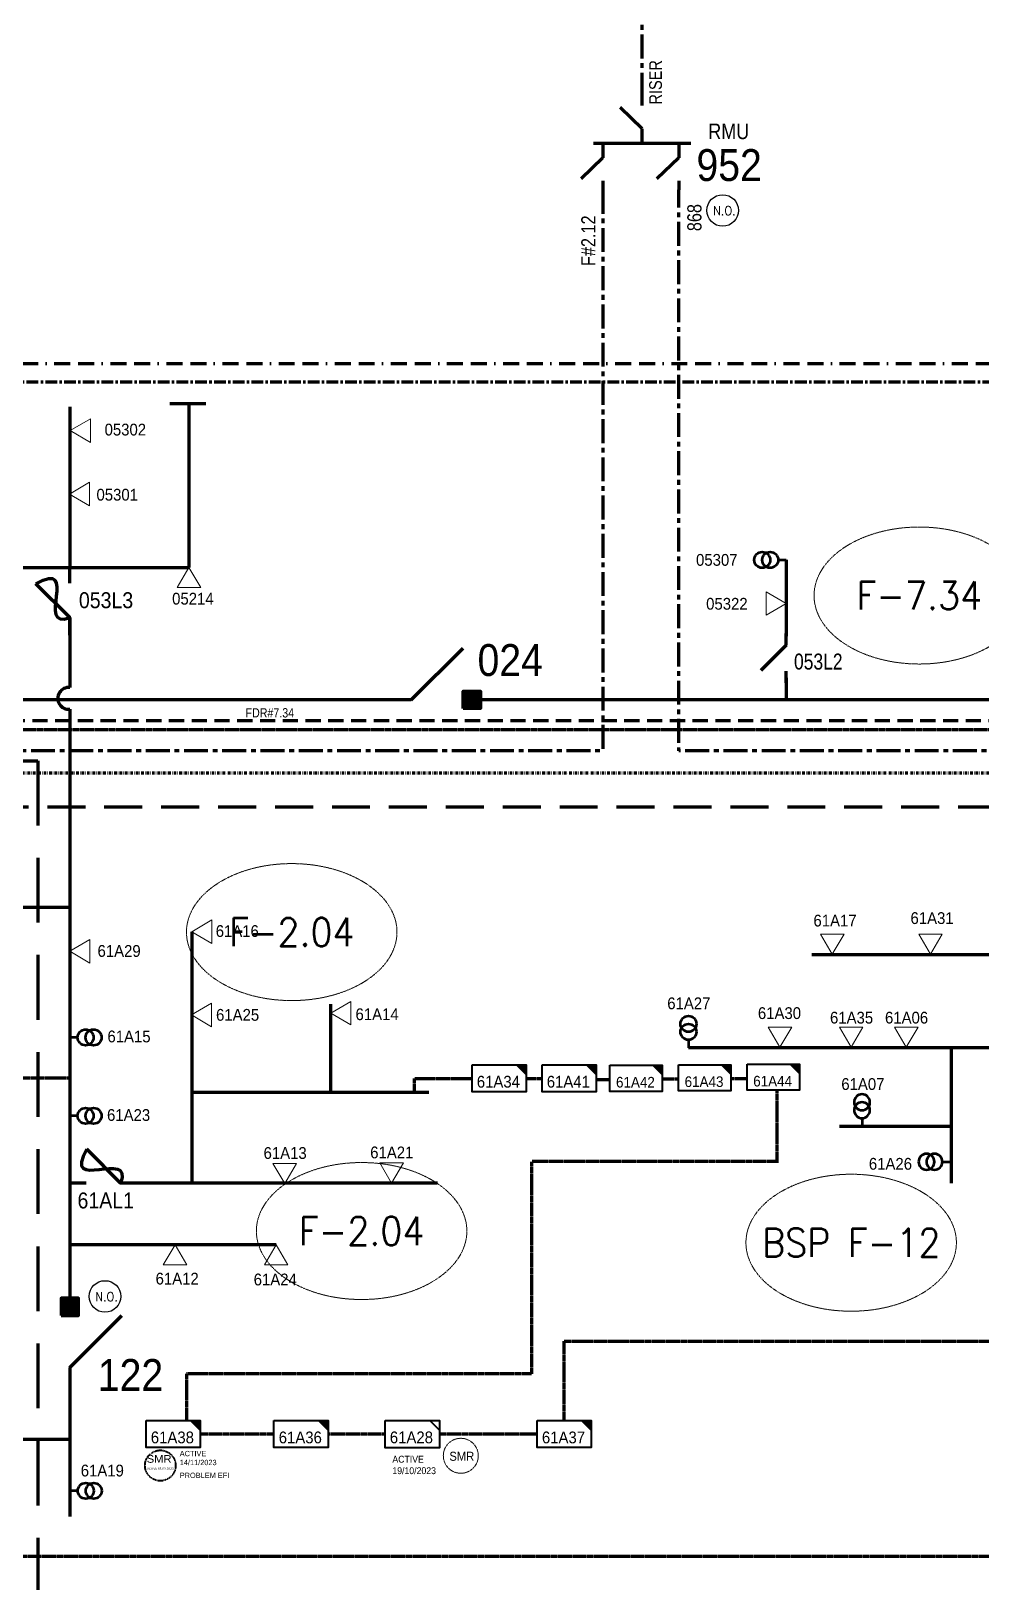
# Model space of a CAD drawing. Header units: metres. Extents: x 65984 to 144644, y -19036 to 23726.
# Drawn here: x 116223 to 116521.1, y 20931.9 to 21418.8 of the extents above; entities that cross this region are included whole.
import ezdxf
from ezdxf.enums import TextEntityAlignment as Align

# ---------------------------------------------------------------- set-up
doc = ezdxf.new("R2010")
doc.units = ezdxf.units.M
doc.header["$MEASUREMENT"] = 0
for name, pattern in [('( Border )', [1.75, 0.5, -0.25, 0.5, -0.25, 0, -0.25]), ('( Center )', [2, 1.25, -0.25, 0.25, -0.25]), ('DGN Style 3', [0.013877, 0, -0.013877]), ('DGN Style 4', [1.6, 0.8, -0.4, 0, -0.4]), ('HIDDEN2', [2381.25, 1587.5, -793.75])]:
    doc.linetypes.add(name, pattern=pattern)
doc.layers.get('0').update_dxf_attribs({"color": 95, "lineweight": 40})
for name, color, linetype, lineweight in [('ABS', 7, 'Continuous', 40), ('ABS NUMBER', 112, 'Continuous', 30), ('d_eos', 111, 'Continuous', 40), ('d_eos no', 121, 'Continuous', 40), ('d_fco', 5, 'Continuous', 40), ('d_fco text', 95, 'Continuous', 40), ('d_oh branch', 94, 'Continuous', 40), ('d_switch', 95, 'Continuous', 40), ('d_tf', 1, 'Continuous', 40), ('d_tf no', 6, 'Continuous', 40), ('d_tf_200', 1, 'Continuous', 40), ('d_ug cable', 95, 'Continuous', 40), ('d_ug main line', 95, 'Continuous', 40), ('d_ug tf', 1, 'Continuous', 40), ('d_unit sub', 7, 'Continuous', 40), ('FDR  1  16', 234, 'Continuous', 40), ('fedr no', 95, 'Continuous', 40), ('Level 37', 7, 'Continuous', 0), ('O H MAIN FEEDER', 4, 'Continuous', 100), ('SW N O', 114, 'Continuous', 30)]:
    doc.layers.add(name, color=color, linetype=linetype, lineweight=lineweight)
doc.styles.add('NASKHF', font='naskhf.shx', dxfattribs={"height": 8})
doc.styles.get("Standard").update_dxf_attribs({"font": 'txt.shx'})
doc.styles.add('Style-Arial', font='arial.ttf')
doc.styles.add('Style-ENGINEERING', font='ENGINEERING.shx')
doc.styles.add('Style-msdefault', font='msdefault.shx')
doc.styles.add('Style-STANDARD', font='STANDARD.shx')

# ---------------------------------------------------------------- blocks, each defined once
blk = doc.blocks.new('TFU_10')
at = {"layer": 'd_tf_200', "color": 174, "linetype": 'Continuous', "lineweight": 53}
blk.add_line((0, 10), (0, 0), dxfattribs=at)
for centre in [(0, 30), (0, 20)]:
    blk.add_circle(centre, 10, dxfattribs=at)
blk = doc.blocks.new('TF_8')
at = {"color": 0, "linetype": 'ByBlock', "lineweight": -2}
blk.add_line((6.3, 4.95), (9.9, 1.35), dxfattribs=at)
blk.add_3dface([(-10.1, 4.95), (9.9, 4.95), (9.9, -5.05), (-10.1, -5.05)], dxfattribs=at)
blk = doc.blocks.new('TFU_23')
at = {"layer": 'd_tf_200', "color": 6, "linetype": 'Continuous', "lineweight": 53}
blk.add_line((0, 10), (0, 0), dxfattribs=at)
for centre in [(0, 30), (0, 20)]:
    blk.add_circle(centre, 10, dxfattribs=at)
blk = doc.blocks.new('ABS2_1_1')
at = {"color": 0, "linetype": 'ByBlock', "lineweight": -2, "ltscale": 500}
for q in [(-29900, 43500), (0, 0)]:
    blk.add_line((0, 13600), q, dxfattribs=at)
at = {"color": 0, "linetype": 'ByBlock', "lineweight": -2, "ltscale": 500, "flags": 128}
for points in [[(5000, 43600), (-5000, 43600), (-5000, 53600), (5000, 53600)], [(3791, 49653), (3791, 49653), (3791, 49653)]]:
    blk.add_lwpolyline(points, close=True, dxfattribs=at)
at = {"color": 0, "linetype": 'ByBlock', "lineweight": -2, "ltscale": 500}
for points in [[(5000, 43600), (-5000, 43600), (5000, 53600), (-5000, 53600)], [(3791, 49653), (3791, 49653), (3791, 49653)]]:
    blk.add_solid(points, dxfattribs=at)
blk = doc.blocks.new('TFU_43')
at = {"layer": 'd_tf_200', "color": 121, "linetype": 'Continuous', "lineweight": 53}
blk.add_line((0, 10), (0, 0), dxfattribs=at)
for centre in [(0, 30), (0, 20)]:
    blk.add_circle(centre, 10, dxfattribs=at)
blk = doc.blocks.new('*U787')
at = {"layer": 'd_fco', "color": 121, "linetype": 'Continuous', "lineweight": 100}
for p, q in [((-8.34, 8.15), (-15.75, 8.15)), ((-8.34, 8.15), (7.94, -8.13)), ((15.74, 8.15), (8.33, 8.15))]:
    blk.add_line(p, q, dxfattribs=at)
blk = doc.blocks.new('exist.us-1000kva')
at = {"color": 0, "linetype": 'ByBlock', "lineweight": -2, "flags": 128}
blk.add_lwpolyline([(40, 12.9), (32.8, 20), (40, 20)], close=True, dxfattribs=at)
at = {"color": 0, "linetype": 'ByBlock', "lineweight": -2, "extrusion": (0, 0, -1)}
blk.add_solid([(-40, 12.9), (-32.8, 20), (-40, 20)], dxfattribs=at)
at = {"color": 0, "linetype": 'ByBlock', "lineweight": -2, "xscale": 2, "yscale": 2}
blk.add_blockref('TF_8', (20.2, 10.1), dxfattribs=at)
blk = doc.blocks.new('*U775')
at = {"layer": 'd_fco', "color": 6, "linetype": 'Continuous', "lineweight": 100}
blk.add_line((-4.6, 4.21), (-10.13, 4.21), dxfattribs=at)
at = {"layer": 'd_fco', "color": 6, "linetype": 'Continuous', "lineweight": 100, "flags": 128}
blk.add_lwpolyline([(13.02, 4.21), (7.07, 4.21), (-4.4, -7.26)], dxfattribs=at)
at = {"layer": 'd_fco', "color": 6, "linetype": 'Continuous', "lineweight": 100}
blk.add_open_spline([(-4.4, -7.26), (-13, 7.69), (11.58, -7.67), (7.07, 4.21)], degree=3, dxfattribs=at)
blk = doc.blocks.new('*U892')
at = {"layer": 'SW N O', "color": 3}
blk.add_circle((0, 0), 16.8, dxfattribs=at)
at = {"layer": 'SW N O', "color": 3, "style": 'Style-STANDARD'}
blk.add_text('N.O.', height=9.6, dxfattribs=at).set_placement((1.7, -0.2), align=Align.MIDDLE_CENTER)
blk = doc.blocks.new('TRA1_90')
at = {"layer": 'd_tf', "color": 6, "linetype": 'Continuous', "lineweight": 0, "ltscale": 0.00031041, "flags": 128}
blk.add_lwpolyline([(10, -17), (0, 0), (-10, -17)], close=True, dxfattribs=at)
blk = doc.blocks.new('TRA1_89')
at = {"layer": 'd_tf', "color": 6, "linetype": 'Continuous', "lineweight": 0, "ltscale": 0.00031041, "xscale": 1.000046566207833, "yscale": 1.000046566207833, "zscale": 1.000046566207833, "rotation": 180}
blk.add_blockref('TRA1_90', (0, 0), dxfattribs=at)
blk = doc.blocks.new('TRA1_92')
at = {"layer": 'd_tf', "color": 174, "linetype": 'Continuous', "lineweight": 0, "ltscale": 0.00031041, "flags": 128}
blk.add_lwpolyline([(10.1, -17), (0.1, 0), (-9.9, -17)], close=True, dxfattribs=at)
blk = doc.blocks.new('TRA1_91')
at = {"layer": 'd_tf', "color": 174, "linetype": 'Continuous', "lineweight": 0, "ltscale": 0.00031041, "xscale": 1.000046566207833, "yscale": 1.000046566207833, "zscale": 1.000046566207833, "rotation": 180}
blk.add_blockref('TRA1_92', (0, 0), dxfattribs=at)
blk = doc.blocks.new('TRA1_226')
at = {"layer": 'd_tf', "color": 6, "linetype": 'Continuous', "lineweight": 0, "ltscale": 0.00031041, "extrusion": (0, 0, -1), "flags": 128}
blk.add_lwpolyline([(-10, -17), (0, 0), (10, -17)], close=True, dxfattribs=at)
blk = doc.blocks.new('TRA1_225')
at = {"layer": 'd_tf', "color": 6, "linetype": 'Continuous', "lineweight": 0, "ltscale": 0.00031041, "xscale": 1.000046566207833, "yscale": 1.000046566207833, "zscale": 1.000046566207833, "rotation": 180}
blk.add_blockref('TRA1_226', (0, 0), dxfattribs=at)
blk = doc.blocks.new('TRA1_230')
at = {"layer": 'd_tf', "color": 6, "linetype": 'Continuous', "lineweight": 0, "ltscale": 0.00031041, "flags": 128}
blk.add_lwpolyline([(10, -17), (0, 0), (-10, -17)], close=True, dxfattribs=at)
blk = doc.blocks.new('TRA1_229')
at = {"layer": 'd_tf', "color": 6, "linetype": 'Continuous', "lineweight": 0, "ltscale": 0.00031041, "xscale": 1.000046566207833, "yscale": 1.000046566207833, "zscale": 1.000046566207833, "rotation": 180}
blk.add_blockref('TRA1_230', (0, 0), dxfattribs=at)
blk = doc.blocks.new('TRA1_204')
at = {"layer": 'd_tf', "color": 121, "linetype": 'Continuous', "lineweight": 0, "ltscale": 0.00031041, "flags": 128}
blk.add_lwpolyline([(10, -17), (0, 0), (-10, -17)], close=True, dxfattribs=at)
blk = doc.blocks.new('TRA1_203')
at = {"layer": 'd_tf', "color": 121, "linetype": 'Continuous', "lineweight": 0, "ltscale": 0.00031041, "xscale": 1.000046566207833, "yscale": 1.000046566207833, "zscale": 1.000046566207833, "rotation": 180}
blk.add_blockref('TRA1_204', (0, 0), dxfattribs=at)
blk = doc.blocks.new('*U3828')
at = {"color": 2, "linetype": 'DGN Style 3'}
blk.add_circle((0, 0), 40.1, dxfattribs=at)
at = {"color": 1, "style": 'Style-ENGINEERING', "width": 1.09375}
blk.add_text('SMR', height=20.04, dxfattribs=at).set_placement((29.5, 7.3), align=Align.RIGHT)
at = {"color": 7, "true_color": 0xffffff, "insert": (-35.1, -5.1), "char_height": 5.833, "width": 324.554, "attachment_point": 1}
blk.add_mtext('\\fCalibri|b0|i0|c178178|p39;ACTIVE 18.09.2023\\P', dxfattribs=at)

msp = doc.modelspace()

# ---------------------------------------------------------------- linework, layer by layer
at = {"layer": 'd_eos', "color": 7, "linetype": 'Continuous', "lineweight": 211, "ltscale": 0.625574}
for p, q in [((116414.75, 21395.4), (116414.75, 21398.17)), ((116414.75, 21388.1), (116407.89, 21394.76)), ((116414.75, 21383.55), (116414.75, 21388.1)), ((116399.45, 21383.55), (116430.05, 21383.55)), ((116402.45, 21383.55), (116402.45, 21378.99)), ((116426.26, 21383.55), (116426.26, 21378.99)), ((116402.45, 21378.99), (116395.59, 21372.33)), ((116426.25, 21378.99), (116419.39, 21372.33)), ((116402.45, 21371.69), (116402.45, 21368.93)), ((116426.26, 21371.69), (116426.26, 21368.93))]:
    msp.add_line(p, q, dxfattribs=at)
at = {"layer": 'd_oh branch', "color": 6, "linetype": 'Continuous', "lineweight": 100}
for p, q in [((116235.18, 21300.83), (116235.18, 21250.56)), ((116277.82, 21301.71), (116266.53, 21301.71)), ((116272.54, 21301.71), (116272.54, 21250.41)), ((116152.96, 21250.41), (116272.54, 21250.41)), ((116235.18, 21234.61), (116235.18, 21212.69)), ((116235.18, 21205.86), (116235.18, 21143.77)), ((116273.42, 21136.02), (116273.42, 21057.14)), ((116316.94, 21113.29), (116316.94, 21085.64)), ((116273.42, 21085.63), (116347.83, 21085.63)), ((116350.52, 21057.14), (116253.88, 21057.14)), ((116299.9, 21037.72), (116235.18, 21037.72))]:
    msp.add_line(p, q, dxfattribs=at)
at = {"layer": 'd_oh branch', "color": 121, "linetype": 'Continuous', "lineweight": 100}
for p, q in [((116459.94, 21252.74), (116459.94, 21228.79)), ((116459.94, 21215.68), (116459.94, 21208.77))]:
    msp.add_line(p, q, dxfattribs=at)
at = {"layer": 'd_oh branch', "color": 174, "linetype": 'Continuous', "lineweight": 100}
for p, q in [((116652.66, 21128.82), (116467.96, 21128.82)), ((116529.13, 21099.59), (116429.29, 21099.59)), ((116511.68, 21099.59), (116511.68, 21057.05)), ((116511.68, 21074.85), (116476.66, 21074.85)), ((116235.18, 20976.63), (116170.67, 20976.63))]:
    msp.add_line(p, q, dxfattribs=at)
at = {"layer": 'd_oh branch', "color": 6, "linetype": 'Continuous', "lineweight": 100}
msp.add_arc((116234.84, 21209.27), 3.43, 84.3597, 275.6402, dxfattribs=at)
at = {"layer": 'd_ug cable', "color": 174, "linetype": 'DGN Style 3', "lineweight": 100}
for p, q in [((116457.09, 21063.49), (116457.11, 21086.24)), ((116380.14, 20997.28), (116380.15, 21063.87)), ((116271.93, 20982.72), (116271.93, 20997.23))]:
    msp.add_line(p, q, dxfattribs=at)
at = {"layer": 'd_ug cable', "color": 34, "linetype": 'HIDDEN2', "lineweight": 158, "ltscale": 0.003}
msp.add_lwpolyline([(113510.51, 21463.35), (113969.35, 21463.35), (113969.35, 21375.17), (114084.78, 21375.17), (114084.78, 21375.17), (115537.62, 21375.17), (115537.62, 21202.34), (117065.97, 21202.34), (117065.97, 20844.71), (117152.27, 20844.71)], dxfattribs=at)
at = {"layer": 'd_ug cable', "color": 1, "linetype": '( Border )', "lineweight": 140, "ltscale": 10, "flags": 128}
msp.add_lwpolyline([(115639.3, 21409.78), (115639.3, 21314.4), (117022.33, 21314.4)], dxfattribs=at)
at = {"layer": 'd_ug cable', "color": 98, "linetype": 'DGN Style 3', "lineweight": 100, "flags": 128}
msp.add_lwpolyline([(115070.56, 20302.1), (115070.56, 20421.55), (115070.56, 20421.55), (115070.56, 21199.49), (117041.46, 21199.49), (117041.46, 20760.33), (117244.58, 20760.33), (117244.58, 20697.56), (117268.76, 20697.56), (117268.76, 20639.66)], dxfattribs=at)
at = {"layer": 'd_ug cable', "color": 6, "linetype": 'DGN Style 3', "lineweight": 100, "flags": 128}
for points in [[(116199.74, 21064.47), (116199.74, 21090.12), (116235.18, 21090.12)], [(116343.35, 21085.63), (116343.35, 21089.91), (116361.38, 21089.91)], [(116378.36, 21089.91), (116383.34, 21089.91)], [(116400.72, 21089.66), (116404.65, 21089.66)], [(116421.46, 21089.83), (116426.18, 21089.83)], [(116442.99, 21089.99), (116447.71, 21089.99)]]:
    msp.add_lwpolyline(points, dxfattribs=at)
at = {"layer": 'd_ug cable', "color": 174, "linetype": 'DGN Style 3', "lineweight": 100, "flags": 128}
for points in [[(116457.33, 21063.87), (116380.15, 21063.87)], [(116390.31, 20982.57), (116390.31, 21007.54), (116568.62, 21007.54), (116568.62, 20985.97)], [(116380.05, 20997.26), (116271.73, 20997.26)], [(116299.24, 20978.32), (116276.07, 20978.32)], [(116334.13, 20978.32), (116316.22, 20978.32)], [(116381.82, 20978.32), (116351.2, 20978.32)]]:
    msp.add_lwpolyline(points, dxfattribs=at)
at = {"layer": 'd_ug cable', "color": 1, "linetype": 'DGN Style 3', "lineweight": 100, "flags": 128}
msp.add_lwpolyline([(114941.5, 20020.61), (114941.5, 19918.63), (115230.84, 19918.63), (115230.84, 20940), (117130.69, 20940), (117130.69, 20954.49)], dxfattribs=at)
at = {"layer": 'd_ug cable', "color": 1, "linetype": 'DGN Style 3', "lineweight": 13}
msp.add_circle((116357.86, 20971.52), 5.49, dxfattribs=at)
at = {"layer": 'd_ug main line', "color": 171, "linetype": '( Center )', "lineweight": 158, "ltscale": 2.94, "flags": 128}
msp.add_lwpolyline([(116872.1, 21308.54), (115613.31, 21308.54)], dxfattribs=at)
at = {"layer": 'd_ug main line', "color": 121, "linetype": 'HIDDEN2', "lineweight": 70, "ltscale": 0.0075}
msp.add_lwpolyline([(115103.01, 20185.04), (115103.01, 21132.96), (115103.01, 21132.96), (115103.01, 21175.28), (117037.37, 21175.28), (117037.37, 21247.99), (117101.6, 21247.99)], dxfattribs=at)
at = {"layer": 'd_ug main line', "color": 95, "linetype": 'HIDDEN2', "lineweight": 158, "ltscale": 0.012803}
msp.add_lwpolyline([(115597.43, 21189.7), (116225.19, 21189.7), (116225.19, 20915.33), (117657.88, 20915.33), (117657.88, 20950.51), (117657.88, 20950.51), (117657.88, 21086.69)], dxfattribs=at)
at = {"layer": 'd_ug tf', "color": 11, "linetype": 'DGN Style 4', "lineweight": 106, "flags": 128}
msp.add_lwpolyline([(116814.44, 21121.3), (116814.44, 21185.75), (114897.84, 21185.75), (114897.84, 20433.49), (114897.84, 20433.49), (114897.84, 20185.04)], dxfattribs=at)
at = {"layer": 'FDR  1  16', "color": 9, "linetype": '( Center )', "lineweight": 158, "ltscale": 6}
msp.add_line((116414.75, 21398.17), (116414.75, 21439.35), dxfattribs=at)
at = {"layer": 'FDR  1  16', "color": 9, "linetype": '( Center )', "lineweight": 158, "ltscale": 6, "flags": 128}
msp.add_lwpolyline([(116402.45, 21368.93), (116402.45, 21192.85), (115509.14, 21192.85)], dxfattribs=at)
at = {"layer": 'FDR  1  16', "color": 11, "linetype": '( Center )', "lineweight": 158, "ltscale": 6, "flags": 128}
msp.add_lwpolyline([(116911.16, 20864.23), (116897.97, 20864.23), (116897.97, 21192.85), (116426.26, 21192.85), (116426.26, 21368.93)], dxfattribs=at)
at = {"layer": 'fedr no', "color": 82, "linetype": 'DGN Style 3', "lineweight": 13, "true_color": 0x1dc70e}
for centre in [(116501.72, 21241.56), (116304.81, 21135.91), (116326.74, 21042.07), (116480.34, 21038.4)]:
    msp.add_ellipse(centre, major_axis=(33.02, 0), ratio=0.651175, dxfattribs=at)
at = {"layer": 'O H MAIN FEEDER', "color": 121, "lineweight": 211, "ltscale": 0.003}
for p, q in [((116336.13, 21208.77), (115967.52, 21208.77)), ((117117.66, 21208.77), (116363.57, 21208.77))]:
    msp.add_line(p, q, dxfattribs=at)
at = {"layer": 'O H MAIN FEEDER', "color": 6, "lineweight": 211, "ltscale": 0.488306}
for p, q in [((115929.93, 21143.77), (116235.18, 21143.77)), ((116235.18, 21143.77), (116235.18, 21021.01))]:
    msp.add_line(p, q, dxfattribs=at)
at = {"layer": 'O H MAIN FEEDER', "color": 174, "lineweight": 211, "ltscale": 0.488306}
msp.add_line((116235.18, 20992.86), (116235.18, 20952.43), dxfattribs=at)

# ---------------------------------------------------------------- block references
at = {"color": 1, "xscale": 0.12, "yscale": 0.12, "zscale": 0.12}
msp.add_blockref('*U3828', (116263.58, 20968.45), dxfattribs=at)
at = {"layer": 'ABS', "color": 7, "linetype": 'Continuous', "lineweight": 211, "ltscale": 0.812883, "xscale": 0.0005446322480400587, "zscale": 0.000360672857092237}
for p, yscale, rotation in [((116334.89, 21208.77), 0.0005446322480400587, 269.9999999999997), ((116235.18, 20991.82), -0.0005446322480400591, 180.0000068769633)]:
    msp.add_blockref('ABS2_1_1', p, dxfattribs=dict(at, yscale=yscale, rotation=rotation))
at = {"layer": 'd_fco', "color": 6, "linetype": 'Continuous', "lineweight": 100, "xscale": 0.9267218612652155, "yscale": 0.9267218612652155, "zscale": 0.9267218612652155, "rotation": 270.0000000006}
msp.add_blockref('*U775', (116231.27, 21241.17), dxfattribs=at)
at = {"layer": 'd_fco', "color": 121, "linetype": 'Continuous', "lineweight": 100, "xscale": 0.4899999999999999, "yscale": 0.4899999999999999, "zscale": 0.4899999999999999, "rotation": 270}
msp.add_blockref('*U787', (116455.95, 21221.91), dxfattribs=at)
at = {"layer": 'd_fco', "color": 6, "linetype": 'Continuous', "lineweight": 100, "extrusion": (0, 0, -1), "xscale": 0.9267218612652155, "yscale": 0.9267218612652155, "zscale": 0.9267218612652155, "rotation": 180.0000000006}
msp.add_blockref('*U775', (-116244.57, 21061.04), dxfattribs=at)
at = {"layer": 'd_tf', "color": 6, "linetype": 'Continuous', "lineweight": 0, "ltscale": 0.00031041, "extrusion": (0, 0, -1)}
for name, p, xscale, yscale, zscale, rotation in [('TRA1_89', (-116235.34, 21293.35), 0.37, 0.37, 0.37, 90.00007752221121), ('TRA1_225', (-116272.54, 21250.41), 0.3700000000000001, 0.3700000000000001, 0.3700000000000001, 179.9999883213208), ('TRA1_89', (-116299.92, 21037.72), 0.37, 0.37, 0.37, 180)]:
    msp.add_blockref(name, p, dxfattribs=dict(at, xscale=xscale, yscale=yscale, zscale=zscale, rotation=rotation))
at = {"layer": 'd_tf', "color": 6, "linetype": 'Continuous', "lineweight": 0, "ltscale": 0.00031041}
for name, p, xscale, yscale, zscale, rotation in [('TRA1_229', (116235.1, 21273.41), 0.3699999999999998, 0.3699999999999998, 0.3699999999999998, 270.0000254228157), ('TRA1_89', (116273.43, 21136.02), 0.37, 0.37, 0.37, 269.9999999999999), ('TRA1_89', (116235.15, 21129.9), 0.37, 0.37, 0.37, 269.9999999999999), ('TRA1_89', (116273.39, 21109.92), 0.37, 0.37, 0.37, 269.9999999999999), ('TRA1_89', (116317.1, 21110.46), 0.37, 0.37, 0.37, 269.9999999999999), ('TRA1_89', (116302.61, 21057), 0.37, 0.37, 0.37, 359.9999999999999), ('TRA1_89', (116336.14, 21057.14), 0.37, 0.37, 0.37, 359.9999999999999), ('TRA1_89', (116268.19, 21037.72), 0.37, 0.37, 0.37, 180)]:
    msp.add_blockref(name, p, dxfattribs=dict(at, xscale=xscale, yscale=yscale, zscale=zscale, rotation=rotation))
at = {"layer": 'd_tf', "color": 121, "linetype": 'Continuous', "lineweight": 0, "ltscale": 0.00031041, "xscale": 0.37, "yscale": 0.37, "zscale": 0.37, "rotation": 89.99999999999997}
msp.add_blockref('TRA1_203', (116459.94, 21239.06), dxfattribs=at)
at = {"layer": 'd_tf', "color": 174, "linetype": 'Continuous', "lineweight": 0, "ltscale": 0.00031041, "xscale": 0.37, "yscale": 0.37, "zscale": 0.37, "rotation": 359.9999999999999}
for p in [(116474.44, 21129.01), (116505.28, 21129.01), (116458.03, 21099.76), (116480.39, 21099.76), (116497.65, 21099.76)]:
    msp.add_blockref('TRA1_91', p, dxfattribs=at)
at = {"layer": 'd_tf_200', "color": 121, "linetype": 'Continuous', "lineweight": 53, "xscale": 0.25, "yscale": 0.25, "zscale": 0.25, "rotation": 89.99999999999987}
msp.add_blockref('TFU_43', (116459.94, 21252.74), dxfattribs=at)
at = {"layer": 'd_tf_200', "color": 174, "linetype": 'Continuous', "lineweight": 53}
for p, xscale, yscale, zscale, rotation in [((116429.29, 21099.59), 0.25, 0.25, 0.25, 359.9999999999999), ((116235.18, 20960.52), 0.2500000000000001, 0.2500000000000001, 0.2500000000000001, 270.0001940511205)]:
    msp.add_blockref('TFU_10', p, dxfattribs=dict(at, xscale=xscale, yscale=yscale, zscale=zscale, rotation=rotation))
at = {"layer": 'd_tf_200', "color": 6, "linetype": 'Continuous', "lineweight": 53, "xscale": 0.25, "yscale": 0.25, "zscale": 0.25, "rotation": 269.9999999999998}
for p in [(116235.14, 21102.84), (116235.14, 21078.24)]:
    msp.add_blockref('TFU_23', p, dxfattribs=at)
at = {"layer": 'd_tf_200', "color": 174, "linetype": 'Continuous', "lineweight": 53, "extrusion": (0, 0, -1)}
for p, xscale, yscale, zscale, rotation in [((-116483.75, 21075), 0.25, 0.25, 0.25, 359.9999999999997), ((-116511.47, 21063.81), 0.2500000000000001, 0.2500000000000001, 0.2500000000000001, 270.0000051222615)]:
    msp.add_blockref('TFU_10', p, dxfattribs=dict(at, xscale=xscale, yscale=yscale, zscale=zscale, rotation=rotation))
at = {"layer": 'd_unit sub', "color": 6, "linetype": 'Continuous', "lineweight": 40, "rotation": 359.9999999999999}
for p, xscale, yscale, zscale in [((116361.38, 21085.74), 0.4244821184432896, 0.4244821184432896, 0.3973156702572678), ((116383.34, 21085.74), 0.4244821184432896, 0.4244821184432896, 0.3973156702572678), ((116404.65, 21085.91), 0.4102527233914663, 0.4102527233914663, 0.357584103231541), ((116426.18, 21086.07), 0.4102527233914663, 0.4102527233914663, 0.357584103231541), ((116447.71, 21086.24), 0.4102527233914663, 0.4102527233914663, 0.357584103231541)]:
    msp.add_blockref('exist.us-1000kva', p, dxfattribs=dict(at, xscale=xscale, yscale=yscale, zscale=zscale))
at = {"layer": 'd_unit sub', "color": 2, "linetype": 'Continuous', "lineweight": 40, "rotation": 359.9999999999999}
for name, p, xscale, yscale, zscale in [('exist.us-1000kva', (116259.09, 20974.08), 0.4244821184432896, 0.4244821184432896, 0.3973156702572678), ('TF_8', (116342.75, 20978.37), 0.8535245333131425, 0.8535245333131425, 0.4267622666565712)]:
    msp.add_blockref(name, p, dxfattribs=dict(at, xscale=xscale, yscale=yscale, zscale=zscale))
at = {"layer": 'd_unit sub', "color": 174, "linetype": 'Continuous', "lineweight": 40, "xscale": 0.4244821184432896, "yscale": 0.4244821184432896, "zscale": 0.3973156702572678, "rotation": 359.9999999999999}
for p in [(116299.24, 20974.08), (116381.82, 20974.08)]:
    msp.add_blockref('exist.us-1000kva', p, dxfattribs=at)
at = {"layer": 'SW N O', "color": 3, "xscale": 0.2950694635422144, "yscale": 0.2950694635422144, "zscale": 0.2950694635422144}
for p in [(116440.05, 21362.43), (116246.21, 21021.53)]:
    msp.add_blockref('*U892', p, dxfattribs=at)

# ---------------------------------------------------------------- texts
at = {"layer": 'ABS NUMBER', "color": 7, "lineweight": 140, "style": 'Style-Arial', "width": 0.88}
for s, p in [('024', (116363.11, 21226.31)), ('122', (116243.97, 21001.88))]:
    msp.add_text(s, height=10, dxfattribs=at).set_placement(p, align=Align.TOP_LEFT)
at = {"layer": 'd_eos no', "color": 7, "linetype": 'Continuous', "lineweight": 140, "style": 'Style-Arial', "width": 0.88}
msp.add_text('952', height=10, dxfattribs=at).set_placement((116431.8, 21381.69), align=Align.TOP_LEFT)
at = {"layer": 'd_fco text', "color": 6, "linetype": 'Continuous', "lineweight": 80, "style": 'Style-msdefault', "width": 0.916667}
for s, p in [('053L3', (116238.03, 21242.59)), ('61AL1', (116237.6, 21054.17))]:
    msp.add_text(s, height=4.998, dxfattribs=at).set_placement(p, align=Align.TOP_LEFT)
at = {"layer": 'd_fco text', "color": 121, "linetype": 'Continuous', "lineweight": 80, "style": 'Style-msdefault', "width": 0.82}
msp.add_text('053L2', height=5, rotation=0.0338, dxfattribs=at).set_placement((116462.4, 21223.33), align=Align.TOP_LEFT)
at = {"layer": 'd_switch', "color": 194, "linetype": 'Continuous', "lineweight": 30, "style": 'Style-ENGINEERING', "width": 0.857143}
for s, height, p in [('RISER', 3.983, (116416.97, 21395.68)), ('868', 4.453, (116428.92, 21355.94)), ('F#2.12', 4.453, (116395.65, 21344.99))]:
    msp.add_text(s, height=height, rotation=90, dxfattribs=at).set_placement(p, align=Align.TOP_LEFT)
at = {"layer": 'd_switch', "color": 2, "linetype": 'Continuous', "lineweight": 30, "style": 'Style-msdefault', "width": 0.857143}
msp.add_text('FDR#7.34', height=2.92, dxfattribs=at).set_placement((116290.31, 21206.2), align=Align.TOP_LEFT)
at = {"layer": 'd_tf no', "color": 6, "linetype": 'Continuous', "lineweight": 40, "style": 'NASKHF', "width": 0.945946}
for s, p in [('05302', (116259.11, 21295.5)), ('05214', (116280.3, 21242.42))]:
    msp.add_text(s, height=3.7, dxfattribs=at).set_placement(p, align=Align.TOP_RIGHT)
at = {"layer": 'd_tf no', "color": 6, "linetype": 'Continuous', "lineweight": 40, "width": 0.945946}
for s, height, style, p in [('05301', 3.7, 'NASKHF', (116243.55, 21275.06)), ('61A16', 3.7, 'NASKHF', (116280.96, 21138.08)), ('61A29', 3.7, 'NASKHF', (116243.88, 21131.84)), ('61A25', 3.7, 'NASKHF', (116281.06, 21111.78)), ('61A14', 3.7, 'NASKHF', (116324.83, 21111.97)), ('61A15', 3.7, 'NASKHF', (116246.99, 21105)), ('61A34', 3.7, 'Style-msdefault', (116362.88, 21090.79)), ('61A41', 3.7, 'Style-msdefault', (116384.83, 21090.79)), ('61A44', 3.33, 'Style-msdefault', (116449.61, 21090.78)), ('61A42', 3.33, 'Style-msdefault', (116406.56, 21090.45)), ('61A43', 3.33, 'Style-msdefault', (116428.09, 21090.62)), ('61A23', 3.7, 'NASKHF', (116246.86, 21080.34)), ('61A13', 3.7, 'NASKHF', (116295.97, 21068.41)), ('61A21', 3.7, 'NASKHF', (116329.44, 21068.59)), ('61A12', 3.7, 'Style-msdefault', (116262.1, 21028.98))]:
    msp.add_text(s, height=height, dxfattribs=dict(at, style=style)).set_placement(p, align=Align.TOP_LEFT)
at = {"layer": 'd_tf no', "color": 121, "linetype": 'Continuous', "lineweight": 40, "style": 'Style-msdefault', "width": 0.945946}
for s, p in [('05307', (116431.67, 21254.6)), ('05322', (116434.84, 21240.82))]:
    msp.add_text(s, height=3.7, dxfattribs=at).set_placement(p, align=Align.TOP_LEFT)
at = {"layer": 'd_tf no', "color": 174, "linetype": 'Continuous', "lineweight": 40, "style": 'Style-msdefault', "width": 0.945946}
for s, p in [('61A17', (116468.51, 21141.37)), ('61A31', (116498.96, 21142.15)), ('61A27', (116422.64, 21115.4)), ('61A30', (116451.08, 21112.32)), ('61A35', (116473.7, 21110.9)), ('61A06', (116490.96, 21110.9)), ('61A36', (116300.73, 20979.13)), ('61A37', (116383.31, 20979.13)), ('61A19', (116238.61, 20968.73))]:
    msp.add_text(s, height=3.7, dxfattribs=at).set_placement(p, align=Align.TOP_LEFT)
msp.add_text('61A07', height=3.7, dxfattribs=at).set_placement((116477.25, 21086.36))
msp.add_text('61A26', height=3.7, dxfattribs=at).set_placement((116499.43, 21065.02), align=Align.TOP_RIGHT)
at = {"layer": 'd_tf no', "color": 6, "linetype": 'Continuous', "lineweight": 40, "style": 'NASKHF', "width": 0.945946}
msp.add_text('61A24', height=3.7, dxfattribs=at).set_placement((116292.87, 21025.01))
at = {"layer": 'd_tf no', "color": 2, "linetype": 'Continuous', "lineweight": 40, "style": 'Style-msdefault', "width": 0.945946}
msp.add_text('61A38', height=3.7, dxfattribs=at).set_placement((116260.59, 20979.13), align=Align.TOP_LEFT)
at = {"layer": 'd_tf no', "color": 121, "linetype": 'Continuous', "lineweight": 40, "char_height": 1.6816, "attachment_point": 1, "style": 'NASKHF'}
for s, insert in [('\\Fmsdefault;\\H1x;\\W0.945946;ACTIVE\\P14/11/2023', (116269.67, 20973.06)), ('\\Fmsdefault;\\H1x;\\W0.945946;PROBLEM EFI', (116269.67, 20966.21))]:
    msp.add_mtext(s, dxfattribs=dict(at, insert=insert))
at = {"layer": 'd_tf no', "color": 2, "lineweight": 13, "insert": (116354.27, 20972.79), "char_height": 2.8393, "attachment_point": 1, "style": 'NASKHF'}
msp.add_mtext('\\Fmsdefault;\\H1x;\\W0.925;SMR\\P', dxfattribs=at)
at = {"layer": 'd_unit sub', "color": 121, "linetype": 'Continuous', "lineweight": 40, "style": 'Style-msdefault', "width": 0.945946}
msp.add_text('61A28', height=3.7, dxfattribs=at).set_placement((116335.59, 20979.15), align=Align.TOP_LEFT)
at = {"layer": 'd_unit sub', "color": 121, "linetype": 'Continuous', "lineweight": 40, "insert": (116336.39, 20971.52), "char_height": 2.1604, "attachment_point": 1, "style": 'NASKHF'}
msp.add_mtext('\\Fmsdefault;\\H1x;\\W0.945946;ACTIVE\\P19/10/2023', dxfattribs=at)
at = {"layer": 'fedr no', "color": 6, "linetype": 'Continuous', "lineweight": 40, "char_height": 8.852, "attachment_point": 5, "style": 'Style-STANDARD'}
for s, insert in [('F-7.34', (116501.72, 21241.56)), ('F-2.04', (116304.81, 21135.91)), ('F-2.04', (116326.74, 21042.07)), ('BSP F-12', (116480.34, 21038.4))]:
    msp.add_mtext(s, dxfattribs=dict(at, insert=insert))
at = {"layer": 'Level 37', "color": 7, "linetype": 'Continuous', "lineweight": 100, "style": 'Style-msdefault', "width": 0.86}
msp.add_text('RMU', height=4.9, rotation=0.0004, dxfattribs=at).set_placement((116448.34, 21389.73), align=Align.TOP_RIGHT)

doc.saveas('drawing.dxf')
